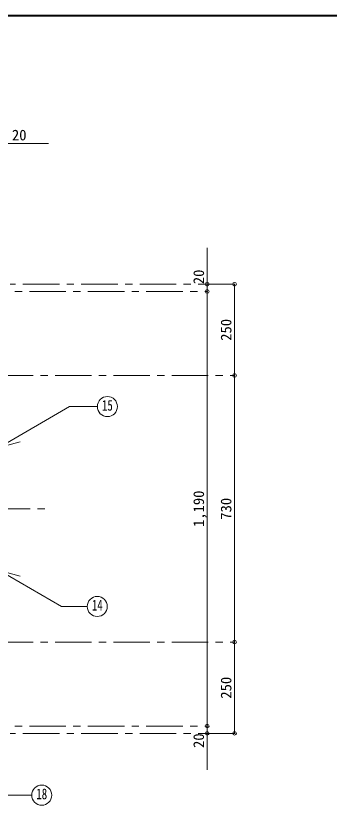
# Model space of a CAD drawing. Units: millimetres at full size, sheet at 1:20. Extents: x -4246 to 3854, y -2716 to 2904.
# Drawn here: x 430 to 1289, y 742 to 2904 of the extents above; entities that cross this region are included whole.
import ezdxf
from ezdxf.enums import TextEntityAlignment as Align

# ---------------------------------------------------------------- set-up
doc = ezdxf.new("R2010")
doc.units = ezdxf.units.MM
doc.header["$LTSCALE"] = 20
doc.header["$PDMODE"] = 32
doc.header["$PDSIZE"] = 10
doc.linetypes.add('CHAIN1', pattern=[8, 5, -1, 1, -1])
doc.layers.add('0-0', color=7, linetype='Continuous', lineweight=18)
doc.styles.add('ＭＳ ゴシック', font='')
doc.styles.get('ＭＳ ゴシック').set_extended_font_data('MS Gothic')

msp = doc.modelspace()

# ---------------------------------------------------------------- linework, layer by layer
at = {"layer": '0-0', "color": 1, "lineweight": 40}
msp.add_line((3854.4, 2903.83), (-4245.6, 2903.83), dxfattribs=at)
at = {"layer": '0-0', "color": 4, "lineweight": 9}
for p, q in [((519.4, 2553.83), (399.4, 2553.83)), ((954.4, 2268.83), (954.4, 2148.83)), ((1029.4, 1918.83), (1029.4, 2168.83)), ((954.4, 2148.83), (954.4, 958.83)), ((1029.4, 1188.83), (1029.4, 1918.83)), ((1029.4, 938.83), (1029.4, 1188.83)), ((954.4, 838.83), (954.4, 958.83))]:
    msp.add_line(p, q, dxfattribs=at)
at = {"layer": '0-0', "color": 4, "linetype": 'CHAIN1', "lineweight": 9}
for p, q in [((1029.4, 2168.83), (414.4, 2168.83)), ((147.4, 2148.83), (954.4, 2148.83)), ((377.4, 1918.83), (1029.4, 1918.83)), ((-910.6, 1553.83), (519.4, 1553.83)), ((377.4, 1188.83), (1029.4, 1188.83)), ((147.4, 958.83), (954.4, 958.83)), ((1029.4, 938.83), (414.4, 938.83))]:
    msp.add_line(p, q, dxfattribs=at)
at = {"layer": '0-0'}
for p, q in [((383.55, 1721.94), (577.06, 1833.66)), ((653.38, 1833.66), (577.06, 1833.66)), ((383.55, 1721.94), (441.51, 1737.47)), ((384.14, 1385.1), (442.1, 1369.57)), ((384.14, 1385.1), (555.18, 1286.35)), ((625.72, 1286.35), (555.18, 1286.35)), ((473.45, 769.5), (387.31, 769.5))]:
    msp.add_line(p, q, dxfattribs=at)
for centre in [(680.88, 1833.66), (653.22, 1286.35), (500.95, 769.5)]:
    msp.add_circle(centre, 27.5, dxfattribs=at)
at = {"layer": '0-0', "color": 1}
for p in [(954.4, 2168.83), (1029.4, 2168.83), (954.4, 2148.83), (1029.4, 1918.83), (1029.4, 1188.83), (954.4, 958.83), (954.4, 938.83), (1029.4, 938.83)]:
    msp.add_point(p, dxfattribs=at)

# ---------------------------------------------------------------- texts
at = {"layer": '0-0', "style": 'ＭＳ ゴシック'}
msp.add_text('20', height=29.33, dxfattribs=at).set_placement((419.4, 2553.83), align=Align.BOTTOM_LEFT)
for s, p in [('20', (954.4, 2168.83)), ('250', (1029.4, 2013.83)), ('1,190', (954.4, 1503.83)), ('730', (1029.4, 1523.83)), ('250', (1029.4, 1033.83)), ('20', (954.4, 898.83))]:
    msp.add_text(s, height=29.33, rotation=90, dxfattribs=at).set_placement(p, align=Align.BOTTOM_LEFT)
at = {"layer": '0-0', "style": 'ＭＳ ゴシック', "width": 0.75}
for s, p in [('15', (665.88, 1813.66)), ('14', (638.22, 1266.35)), ('18', (485.95, 749.5))]:
    msp.add_text(s, height=29.33, dxfattribs=at).set_placement(p, align=Align.BOTTOM_LEFT)

doc.saveas('drawing.dxf')
